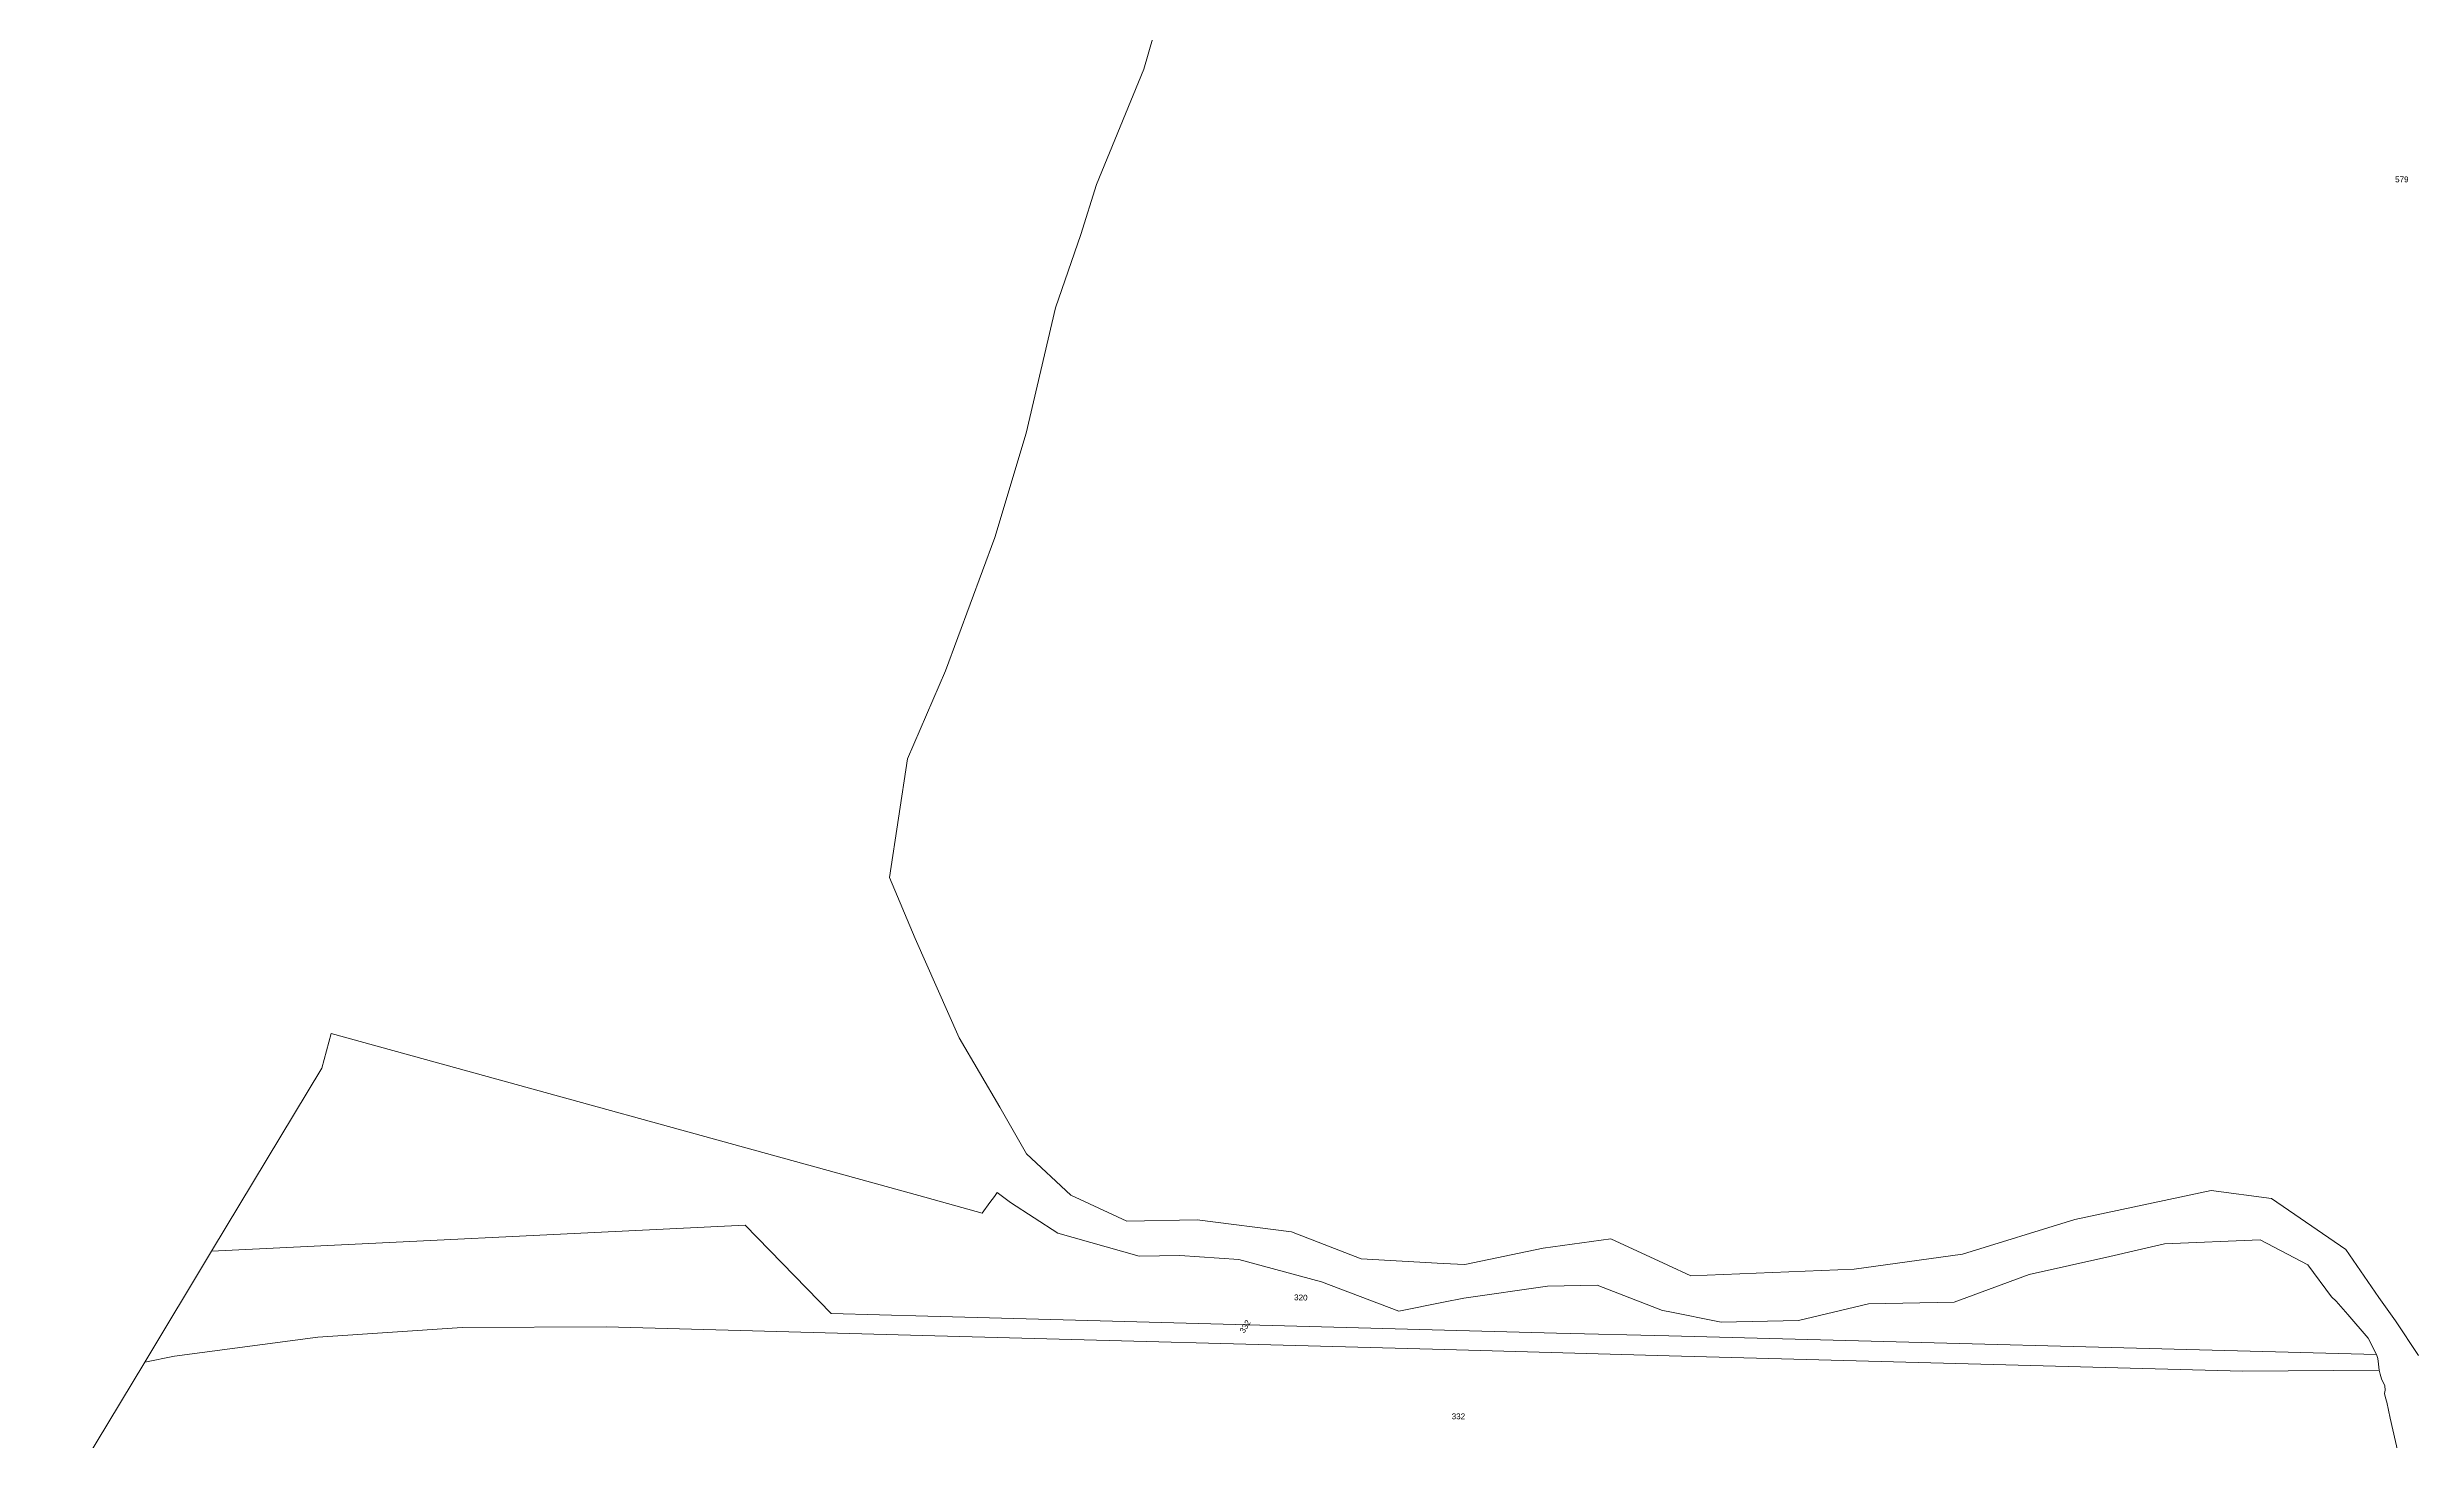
# Model space of a CAD drawing. Header units: metres. Extents: x 292510 to 295946, y 6251475 to 6256272.
# Drawn here: x 292557 to 293296, y 6254536 to 6254970 of the extents above; entities that cross this region are included whole.
import ezdxf

# ---------------------------------------------------------------- set-up
doc = ezdxf.new("R2010")
doc.units = ezdxf.units.M
doc.layers.add('Cadastre Land Parcels_SP_EXT', color=7, linetype='Continuous', lineweight=5)
doc.styles.get("Standard").update_dxf_attribs({"font": 'arial.ttf'})

msp = doc.modelspace()

# ---------------------------------------------------------------- linework, layer by layer
at = {"layer": 'Cadastre Land Parcels_SP_EXT', "linetype": 'Continuous'}
for points in [[(292911, 6255005.12), (292898.99, 6254963.28), (292884.23, 6254927.34), (292879.33, 6254911.69), (292871.46, 6254888.84), (292862.31, 6254849.75), (292852.52, 6254817.26), (292837.11, 6254775.65), (292825.33, 6254748.22), (292819.63, 6254711.3), (292827.7, 6254692.25), (292841.39, 6254661.31), (292854.11, 6254639.64), (292862.38, 6254625.1), (292876.23, 6254612.26), (292893.69, 6254604.09), (292915.59, 6254604.5), (292944.97, 6254600.76), (292966.74, 6254592.37), (292992.29, 6254590.96), (292999.08, 6254590.59), (293023.49, 6254595.66), (293044.54, 6254598.66), (293062.34, 6254590.46), (293069.56, 6254587.13), (293120.44, 6254589.2), (293154.26, 6254593.85), (293189.26, 6254604.61), (293231.8, 6254613.73), (293250.55, 6254611.19), (293273.76, 6254595.32), (293280.66, 6254585.33), (293284.05, 6254580.38), (293289.29, 6254573.08), (293296.41, 6254562.21)], [(293291.74, 6254524.48), (293287.62, 6254542.76), (293286.56, 6254547.68), (293286.16, 6254549.08), (293285.86, 6254550.39), (293285.99, 6254551.46), (293285.9, 6254552.84), (293284.93, 6254555.01), (293284.43, 6254556.41), (293284.13, 6254557.72), (293241.52, 6254557.32), (293062.82, 6254562.17), (292992.87, 6254564.08), (292829.97, 6254568.5), (292731.42, 6254571.18), (292686.43, 6254570.96), (292641.46, 6254567.97), (292596.75, 6254562.02), (292587.47, 6254560.16), (292557.09, 6254509.85)]]:
    msp.add_lwpolyline(points, dxfattribs=at)
for points in [[(292828.81, 6254612.11), (292645.62, 6254662.59), (292642.62, 6254651.78), (292608.29, 6254594.75), (292774.65, 6254602.91), (292801.5, 6254575.29), (292831.61, 6254574.49), (292992.68, 6254570.19), (293027.67, 6254569.26), (293062.67, 6254568.35), (293283.34, 6254562.6), (293280.74, 6254567.63), (293274.4, 6254575.01), (293270.72, 6254579.14), (293269.28, 6254580.5), (293261.88, 6254590.55), (293247.03, 6254598.28), (293217.23, 6254597.1), (293200.2, 6254593.08), (293175, 6254587.5), (293151.65, 6254578.85), (293124.95, 6254578.34), (293103.14, 6254573.12), (293078.94, 6254572.66), (293062.51, 6254575.94), (293060.66, 6254576.31), (293040.3, 6254584.13), (293024.8, 6254583.83), (292998.76, 6254580.14), (292992.46, 6254578.86), (292978.52, 6254576.05), (292954.34, 6254585.19), (292928.59, 6254592.2), (292910.16, 6254593.45), (292897.56, 6254593.21), (292872.11, 6254600.43), (292857.42, 6254609.96), (292856.61, 6254610.54), (292853.26, 6254613.06), (292852.46, 6254611.83), (292850.98, 6254609.92), (292848.59, 6254606.66), (292828.81, 6254612.11)], [(292831.61, 6254574.49), (292801.5, 6254575.29), (292774.65, 6254602.91), (292608.29, 6254594.75), (292587.47, 6254560.16), (292596.75, 6254562.02), (292641.46, 6254567.97), (292686.43, 6254570.96), (292731.42, 6254571.18), (292829.97, 6254568.5), (292992.87, 6254564.08), (293062.82, 6254562.17), (293241.52, 6254557.32), (293284.13, 6254557.72), (293284, 6254559.58), (293283.77, 6254561.35), (293283.34, 6254562.6), (293062.67, 6254568.35), (293027.67, 6254569.26), (292992.68, 6254570.19), (292831.61, 6254574.49)]]:
    msp.add_lwpolyline(points, close=True, dxfattribs=at)

# ---------------------------------------------------------------- texts
at = {"layer": 'Cadastre Land Parcels_SP_EXT'}
for s, p in [('579', (293289.13, 6254928.01)), ('332', (292994.97, 6254542.38))]:
    msp.add_text(s, height=1.8, dxfattribs=at).set_placement(p)
for s, rotation, p in [('320', 358.5, (292945.81, 6254579.48)), ('332', 58.8903, (292930.25, 6254569.04))]:
    msp.add_text(s, height=1.8, rotation=rotation, dxfattribs=at).set_placement(p)

doc.saveas('drawing.dxf')
